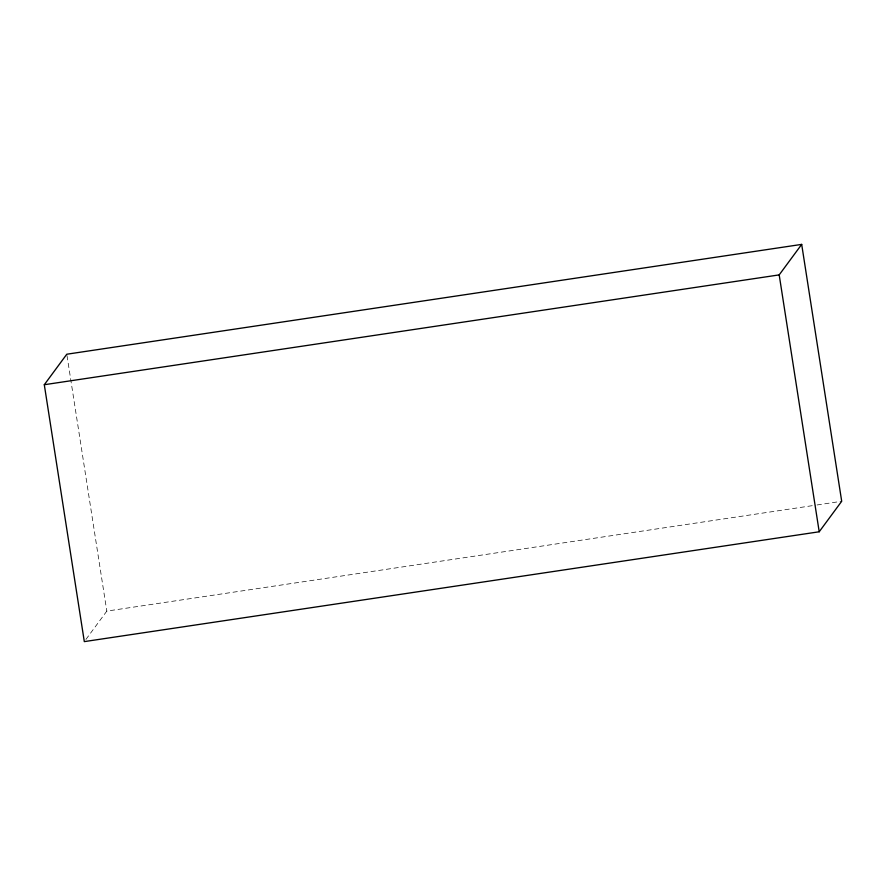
<?xml version="1.0" encoding="UTF-8"?>
<svg xmlns="http://www.w3.org/2000/svg" width="886" height="886" viewBox="0 0 886 886"><rect width="100%" height="100%" fill="white"/><g stroke="black" fill="none" stroke-linecap="round" stroke-linejoin="round"><path stroke-width="0.66" stroke-dasharray="4.43 3.32" d="M85.92 639.426L106.807 611.107L815.696 505.164M817.069 504.965L841.7 501.277M67.004 355.596L106.807 611.107"/><path stroke-width="1.33" d="M44.3 384.723L66.793 354.223L801.686 244.392L841.7 501.277L819.207 531.777L84.314 641.608L44.3 384.723L779.193 274.893L801.686 244.392M779.193 274.893L819.207 531.777"/></g></svg>
